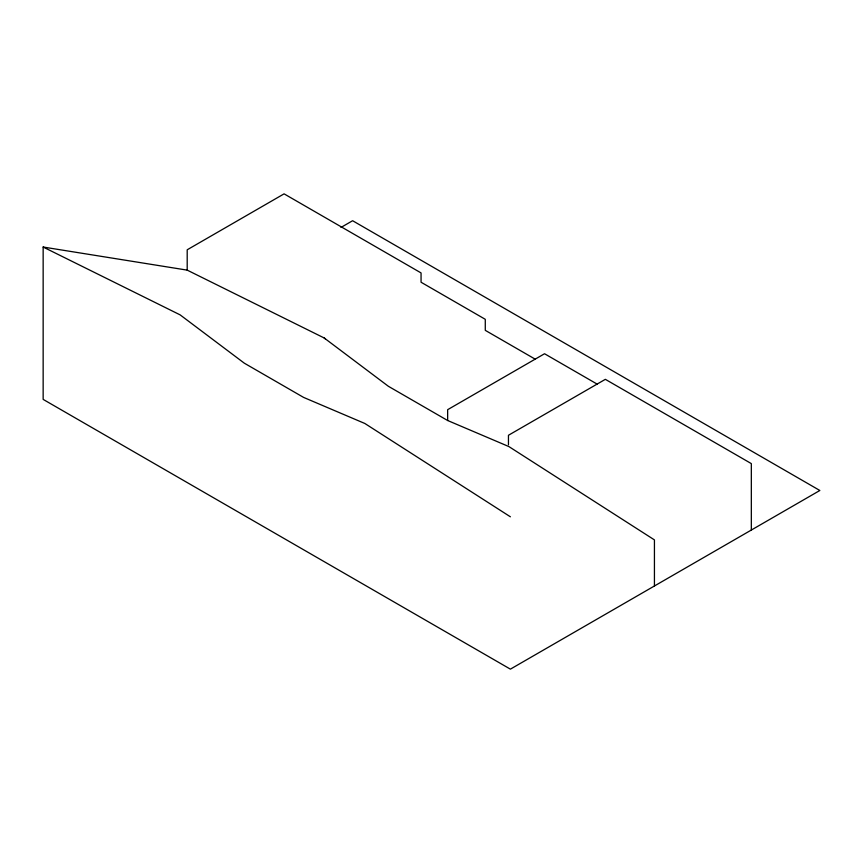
<?xml version="1.0" encoding="UTF-8"?>
<svg xmlns="http://www.w3.org/2000/svg" width="863" height="863" viewBox="0 0 863 863"><rect width="100%" height="100%" fill="white"/><g stroke="black" fill="none" stroke-linecap="round" stroke-linejoin="round"><path stroke-width="1.29" d="M340.993 227.433L352.611 220.723L819.85 490.486L510.389 669.149L43.15 399.396L43.15 247.034L187.195 270.13L324.164 337.962L388.382 386.29L447.649 420.508L508.879 446.57L654.434 539.893L654.434 585.988M43.15 247.034L180.119 314.866L244.337 363.194L303.603 397.411L364.833 423.474L510.389 516.797M597.315 384.208L544.542 353.744L447.649 409.688L447.649 420.508M535.243 359.191L485.276 330.346L485.276 319.31L421.058 282.233L421.058 272.924L284.089 193.851L187.195 249.795L187.195 270.13M325.405 338.889L324.164 337.962M751.328 530.044L751.328 463.604L605.351 379.332L508.458 435.265L508.458 444.79"/></g></svg>
